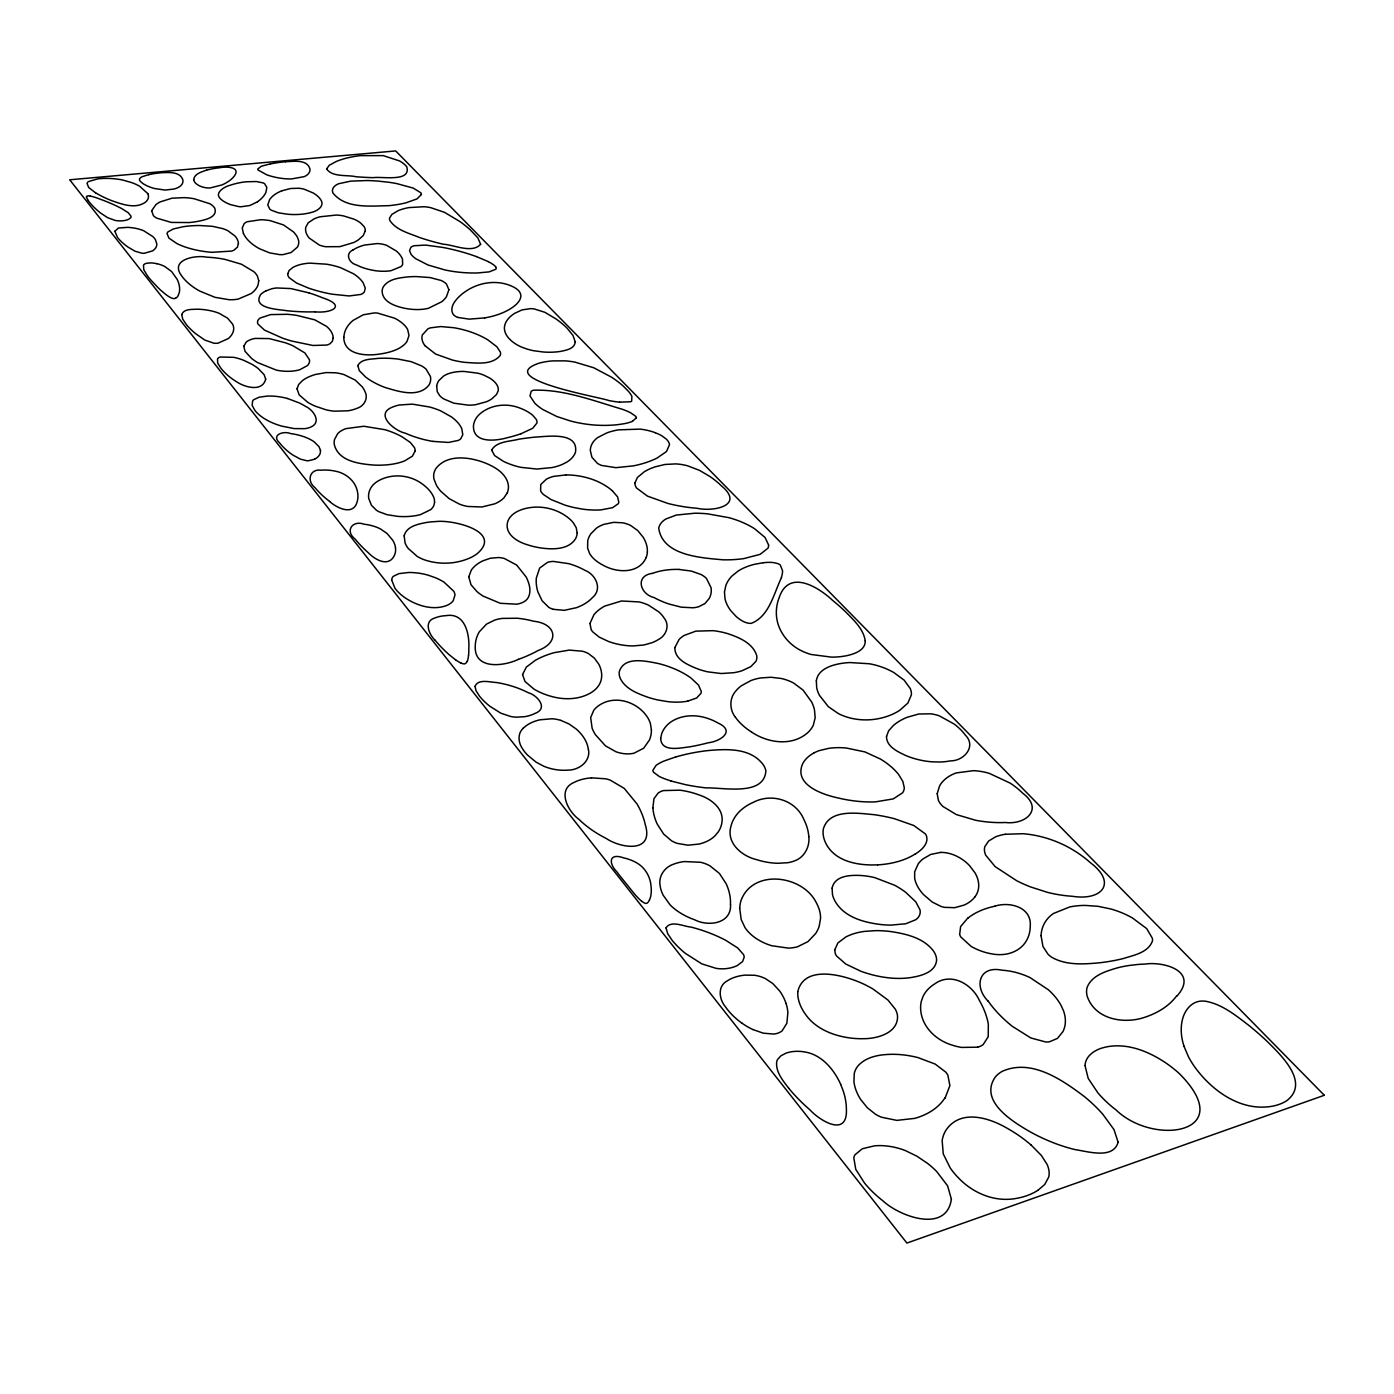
<?xml version="1.0" encoding="UTF-8"?>
<svg xmlns="http://www.w3.org/2000/svg" width="1394" height="1394" viewBox="0 0 1394 1394"><rect width="100%" height="100%" fill="white"/><g stroke="black" fill="none" stroke-linecap="round" stroke-linejoin="round"><path stroke-width="1.5" d="M730.543 904.462C731.623 923.926 708.257 926.836 694.682 919.796A49.435 31.574 15.4 0 1 673.529 908.034A44.469 28.438 15.3 0 1 670.009 904.758L663.178 895.227A55.028 35.111 15.5 0 1 660.076 885.399C658.351 875.955 664.886 866.876 673.807 864.106A43.162 27.584 15.2 0 1 684.262 861.562L700.607 862.276A23.332 14.829 15.1 0 1 709.964 865.848L719.374 873.393L726.152 883.726A88.972 57.346 14.2 0 1 730.456 904.445M468.593 655.302L468.767 652.706A196.781 114.726 7.1 0 0 468.802 648.977C469.726 634.462 465.3 612.28 445.906 615.66A27.88 16.118 9.9 0 0 434.806 618.012C423.393 621.271 429.056 634.566 435.067 640.247M636.326 417.869L632.388 421.337M781.476 577.604C773.775 593.478 769.349 616.305 751.349 623.327A7.615 4.217 14.2 0 1 746.783 622.822L745.442 622.386A13.4 7.406 14.2 0 1 743.577 621.602L742.636 621.114A27.078 14.916 14.3 0 1 736.015 616.34L730.822 610.764A62.103 33.944 14.6 0 1 725.019 598.74L724.462 592.014L725.838 585.55A80.747 44.068 14.8 0 1 732.129 575.861L738.193 571A76.565 41.768 14.8 0 1 754.433 564.326L763.163 562.723M646.171 557.495C639.149 573.945 617.019 573.004 603.637 565.476A34.606 18.819 12.2 0 1 593.565 558.524A33.683 18.314 12.2 0 1 589.61 553.505L587.606 548.086L587.745 540.75A64.926 35.233 12.6 0 1 590.76 533.919L596.284 528.274A45.096 24.412 12.3 0 1 603.829 524.371L613.674 522.349L622.491 522.785A16.711 8.991 12.1 0 1 630.646 525.468L637.738 530.539L643.279 537.404A67.504 36.662 11.6 0 1 647.339 552.041M649.447 900.21L650.649 896.638A75.137 48.633 12.9 0 0 650.963 885.591C650.127 876.042 644.481 866.876 635.891 862.398A31.417 20.196 13.7 0 0 623.588 857.85C608.568 852.518 608.62 863.583 616.845 871.773A188.138 115.998 16.1 0 0 618.901 874.561L634.88 894.46A104.254 65.814 15.4 0 0 636.675 896.429A51.09 32.672 14.8 0 0 641.554 901.151M945.027 1098.228L949.889 1085.682L947.885 1075.192A20.544 13.609 21.3 0 0 945.759 1072.125L935.182 1064.075L918.036 1057.61A76.862 51.752 21.5 0 0 892.857 1054.3C880.677 1054.369 866.859 1056.216 858.181 1065.661A39.729 26.625 20.8 0 0 854.278 1073.432L853.93 1081.657A61.789 41.28 21.2 0 0 860.795 1099.657L867.364 1107.777L875.467 1114.224A26.817 18.087 20.9 0 0 881.548 1117.239L896.847 1120.375L914.778 1118.371A83.344 55.586 20.1 0 0 944.801 1098.106M1176.902 996.118C1199.154 971.252 1163.973 961.198 1145.014 964.09A121.313 74.196 24.2 0 0 1137.121 964.543L1129.14 965.484A144.697 88.763 24.6 0 0 1117.465 967.837C1106.156 971.2 1092.094 975.208 1087.198 987.161A37.168 22.74 22.8 0 0 1087.233 996.361C1095.266 1019.972 1124.993 1024.573 1145.868 1016.906A121.87 73.76 21.3 0 0 1176.606 995.961M523.273 728.208C517.331 733.471 518.219 742.688 522.506 748.717A52.414 31.748 12.1 0 0 527.35 754.903L536.063 762.135L543.695 766.195A32.707 19.917 11.9 0 0 567.881 770.115C578.876 770.255 590.742 761.542 588.495 749.554M967.697 918.176L960.605 926.574L959.682 934.363A17.495 10.821 20.1 0 0 960.71 936.873L970.991 946.299A38.631 23.733 20.2 0 0 991.57 953.827L994.41 954.315A32.829 20.196 20.2 0 0 1001.136 954.611C1010.999 954.402 1021.122 949.732 1026.245 941.055A75.624 46.42 19.5 0 0 1030.236 926.296C1031.996 907.076 1009.57 901.291 994.741 906.205M353.187 249.84C344.684 253.429 348.988 263.048 356.289 264.86A33.16 15.404 8.9 0 0 372.529 270.209L374.864 270.628A27.88 12.964 8.9 0 0 391.104 270.663L401.089 266.533A22.809 10.612 8.9 0 0 402.657 264.233L402.483 259.214A44.19 20.579 8.7 0 0 396.332 251.007L386.608 245.309A15.107 6.987 8.9 0 0 380.492 243.845A16.693 7.737 8.9 0 0 377.286 243.567L364.444 245.065A52.728 24.656 9.1 0 0 353.205 249.84M1037.781 1190.406L1044.681 1184.551L1048.724 1177.059A32.62 21.851 24 0 0 1048.358 1167.858A36.645 24.569 24 0 0 1046.999 1164.234L1041.335 1155.417L1031.002 1144.927M257.576 201.729L249.979 205.476L241.162 206.748A12.633 5.698 7.5 0 1 238.601 206.573L230.602 204.657A25.162 11.309 7.6 0 1 220.566 198.889C213.735 192.773 224.835 186.43 230.341 185.21A60.848 27.566 7.8 0 1 236.074 183.538A53.634 24.238 7.8 0 1 246.233 181.778L256.426 181.534L262.996 182.875A6.587 2.945 7.7 0 1 264.703 183.799L266.829 187.423L265.94 192.285A76.234 33.909 7.1 0 1 257.559 201.712M915.091 854.208C921.016 850.445 928.665 844.241 926.592 836.313A14.463 8.66 18.1 0 0 925.302 833.856L913.837 825.527L894.53 818.731A114.569 70.763 18.2 0 0 874.16 814.688C857.902 813.26 829.395 808.398 823.349 828.907A51.229 31.051 17.6 0 0 825.37 842.359C834.326 861.753 858.495 865.796 877.68 864.82M175.487 298.229L174.877 298.455A2.074 1.011 6.5 0 1 173.309 298.56L172.159 298.246A9.741 4.67 6.6 0 1 170.173 297.375A38.178 18.244 6.8 0 1 164.719 293.594L160.571 290.091A174.877 81.967 8.2 0 1 157.836 287.46L151.807 281.065A171.148 80.138 8.1 0 1 147.642 276.099L143.774 269.722L143.495 265.191A8.591 4.06 6.4 0 1 144.244 264.337A7.58 3.59 6.4 0 1 146.806 263.239L150.552 262.908A13.591 6.43 6.4 0 1 153.567 263.118L156.808 263.675M266.062 290.823L271.534 288.837A23.907 11.483 7.8 0 1 276.692 287.966L290.858 288.575L308.963 292.879M314.643 459.201L308.457 460.752A8.207 4.339 7.8 0 1 306.697 460.717L300.32 459.114L292.723 454.967A75.973 39.537 8.4 0 1 279.706 443.031C270.645 434.806 283.574 430.624 290.632 433.569A37.743 19.917 7.6 0 1 303.892 436.705A31.243 16.467 7.6 0 1 314.225 441.881L318.965 446.62L320.533 450.489M652.078 573.37C634.775 576.071 640.16 594.175 654.03 597.556A57.624 31.487 13.1 0 0 669.12 604.072L681.3 607.174L692.94 607.784A25.127 13.87 13.2 0 0 698.777 606.686L704.998 603.515L709.25 598.427A55.22 30.389 12.8 0 0 711.079 587.745L706.462 578.458A18.714 10.246 13.2 0 0 700.921 574.467L691.093 571.017L679.157 569.484M282.163 190.699L290.754 188.486L298.752 188.26A14.55 6.517 8.1 0 1 304.014 189.148L313.145 192.947A33.526 15.09 8 0 1 320.986 200.126C325.15 206.8 315.793 211.731 310.322 212.707A39.851 17.878 8 0 1 288.105 214.293L278.364 212.829L271.29 210.18A11.1 5.018 7.9 0 1 269.756 209.083L267.753 204.97L269.582 199.673A58.339 26.416 8.4 0 1 282.111 190.682M520.903 433.778L532.682 428.307L536.917 423.062A17.704 9.026 10.6 0 0 536.22 419.333L532.647 415.22A32.707 16.693 10.4 0 0 520.45 408.285C508.026 403.145 492.988 404.26 481.993 412.241A61.022 31.33 10.8 0 0 478.961 414.82A60.587 31.104 10.8 0 0 473.437 426.285C473.315 443.71 495.95 440.94 507.311 437.716A130.2 64.96 9.5 0 0 520.886 433.761M518.498 659.327C504.018 666.297 474.117 670.166 475.249 646.224A85.435 49.574 11.6 0 1 477.863 634.566A74.875 43.441 11.5 0 1 479.362 631.743L486.558 624.094L494.696 620.086A37.324 21.555 10.9 0 1 502.171 618.413L517.226 618.239A57.363 33.334 11 0 1 533.693 621.236C556.241 623.536 560.214 642.338 538.171 650.475A157.853 88.798 9.4 0 1 518.481 659.327M206.591 170.155C201.764 171.863 194.254 173.71 193.661 179.791M675.567 756.977L664.119 761.002A55.15 33.665 14.5 0 0 656.069 765.376L652.88 770.307A6.918 4.199 13.7 0 0 653.577 772.259L659.188 776.441A47.239 28.368 13.9 0 0 670.897 780.884M148.635 174.668L142.293 176.655A16.397 7.319 6.7 0 0 141.16 177.265L139.923 178.345A8.956 3.99 6.6 0 0 139.574 180.053L139.661 180.314A11.169 4.984 6.7 0 0 140.167 181.168L142.676 183.398A27.828 12.389 6.8 0 0 154.385 188.486L165.102 190.072L174.111 189.009A23.559 10.49 6.7 0 0 181.569 184.862A27.828 12.389 6.7 0 0 182.666 179.216C179.321 171.497 169.057 172.49 162.105 172.699A59.541 26.887 6.9 0 0 148.67 174.686M977.647 1047.19L961.459 1047.417A41.715 26.817 20.9 0 1 952.207 1045.134C936.925 1040.604 923.124 1028.18 920.894 1011.835A63.166 40.391 21.2 0 1 921.295 1001.415L922.967 996.571A64.141 41.018 21.3 0 1 934.433 984.094C950.952 971.81 972.071 983.937 979.494 1000.683A113.071 73.743 19.6 0 1 988.329 1024.102L988.224 1036.7L983.188 1044.559A23.541 15.195 21.2 0 1 977.647 1047.19M687.73 701.112L696.651 698.011L700.99 693.306A16.292 9.462 13.7 0 0 701.269 691.441L698.464 685.029L690.936 677.989A58.966 34.554 13.2 0 0 670.915 667.465L667.831 666.297A65.222 38.283 13.2 0 0 658.247 663.492C645.997 661.157 624.181 655.772 619.25 671.751A32.48 18.854 13.1 0 0 620.243 678.355C625.418 689.037 637.598 693.55 648.088 697.331A60.5 34.815 13.2 0 0 657.829 699.962L667.621 701.618A46.612 26.922 13.3 0 0 687.765 701.147M270.314 163.882L261.288 166.252L257.785 169.005A6.325 2.788 7.8 0 0 258.099 170.033L266.864 174.877A35.251 15.456 8 0 0 280.508 178.205A29.814 13.104 8 0 0 291.433 178.937L304.188 176.655A24.012 10.56 8 0 0 307.708 174.459L308.423 173.71A30.354 13.348 8 0 0 309.973 169.023C307.133 158.916 293.402 161.53 285.439 161.721M484.746 317.902L469.255 319.139L457.737 317.414M1005.318 834.257L1022.917 833.717A70.867 42.099 20.2 0 1 1069.912 848.11L1073.903 850.462A83.135 49.574 20.2 0 1 1090.16 862.503C1117.709 883.134 1101.783 901.029 1072.317 896.272A88.223 51.317 19.9 0 1 1047.556 892.369L1030.358 886.863A87.996 51.195 19.9 0 1 1016.731 880.747L995.177 866.65L985.732 855.219A28.107 16.623 19.6 0 1 984.896 846.506L988.625 841.018L995.595 836.836A53.146 31.47 20 0 1 1005.318 834.274M591.474 777.852L605.71 778.81A24.29 15.038 12.9 0 1 610.084 780.048L624.233 788.377L636.953 803.885A129.346 81.845 11.5 0 1 645.265 824.621C654.152 853.32 621.254 848.58 606.251 838.474A91.481 56.3 13.7 0 1 579.015 819.428C567.95 811.517 556.676 789.806 573.962 782.47A43.876 27.322 13 0 1 591.474 777.869M940.619 852.414L930.739 854.417L922.845 859.035A59.663 36.174 19.5 0 0 918.21 863.897L914.673 871.808L914.673 878.499A48.476 29.396 19.3 0 0 923.508 894.582L932.237 902.057L940.88 906.361A18.47 11.291 19.2 0 0 944.644 907.355L954.751 907.686L964.212 905.054A52.658 32.027 18.7 0 0 974.824 896.987M565.703 474.936L553.645 476.382A35.93 19.028 11.4 0 0 546.239 479.292L540.767 484.52L540.593 490.758A19.394 10.263 11.2 0 0 543.521 494.591L551.153 499.61L564.953 505.116A61.353 32.097 11.5 0 0 574.485 507.643L581.019 508.88A51.578 27.061 11.5 0 0 600.953 509.89L612.524 507.695L618.169 503.792A16.397 8.678 11.8 0 0 618.831 502.119L617.542 496.822L612.419 490.845M315.079 311.855C331.981 313.423 346.932 305.739 322.694 297.846A91.969 45.096 7.6 0 0 308.963 292.897M619.633 402.169L630.698 401.733A6.9 3.433 11.8 0 0 631.674 401.123L631.883 396.349A46.507 23.175 11.3 0 0 627.927 390.79L623.101 385.946A100.054 50.323 10.8 0 0 611.565 377.199L593.809 367.789L574.938 362.126A44.016 21.799 11.1 0 0 565.284 360.854L552.39 360.907A60.813 30.267 11.2 0 0 539.042 363.172C492.779 378.941 601.215 397.377 608.864 400.548A66.023 32.219 11.6 0 0 619.633 402.204M433.046 441.393L448.432 442.438L458.312 440.417A16.815 8.695 9.7 0 0 460.752 438.762L462.791 434.701L461.815 428.794A48.389 25.005 9.3 0 0 451.36 416.858L440.783 410.916A48.267 24.953 9.3 0 0 429.666 407.013L412.345 404.138L399.433 404.992A34.467 17.739 9.3 0 0 393.091 406.874C373.853 413.774 394.014 430.763 405.236 433.151A67.923 34.589 9.6 0 0 414.21 436.67L417.329 437.681A58.67 29.954 9.5 0 0 433.046 441.41M90.279 196.101L89.983 196.031A7.667 3.468 6 0 0 88.693 195.84L86.724 196.205A6.447 2.91 6 0 0 86.585 197.042M553.296 609.335L564.274 610.328L576.402 607.697A64.072 35.652 11 0 0 592.206 597.817C602.835 589.226 595.883 574.537 584.992 570.355A46.333 25.894 11.4 0 0 568.613 563.629L553.244 561.416A18 9.967 11.4 0 0 547.511 562.374L539.652 568.072L536.324 578.092A104.114 57.886 12.6 0 0 537.857 591.805L542.092 600.779L548.731 607.296A12.773 7.197 11.4 0 0 553.296 609.335M287.408 398.457L299.309 402.936A51.02 26.434 7.4 0 1 305.478 406.368C313.058 409.488 322.066 422.173 311.019 426.947A18.749 9.688 7.8 0 1 304.746 428.672L294.117 428.585L281.797 426.128A46.246 23.715 7.8 0 1 272.057 422.661A44.486 22.827 7.8 0 1 267.561 420.465A48.041 24.622 7.8 0 1 254.98 410.568L252.122 405.305L252.645 400.949A14.167 7.266 7.4 0 1 253.778 399.677L259.232 397.168L267.421 396.07A35.129 18.139 7.5 0 1 287.391 398.492M670.862 780.971L685.325 784.613A133.998 78.343 13.9 0 0 706.218 787.906C723.207 787.366 764.295 796.584 765.881 770.795A32.637 19.568 14.9 0 0 763.476 765.062C750.826 747.515 726.535 748.909 707.368 750.634A183.886 114.813 16.4 0 0 675.602 757.029M560.911 720.419L569.066 723.974L576.262 729.062A53.791 32.742 11.5 0 1 588.303 749.536M476.469 256.601L488.266 261.602M655.285 432.715L658.77 434.196A25.667 13.069 12.1 0 1 661.836 435.817L665.966 438.814A20.074 10.211 12.2 0 1 669.521 444.686L666.506 451.499L657.219 457.946A105.456 53.129 11.2 0 1 633.451 465.857L615.921 467.67L601.668 465.457A13.835 7.144 11.7 0 1 597.277 463.244L591.91 457.232L590.324 450.541A53.721 27.601 12.2 0 1 597.765 437.524L606.86 432.889A67.156 34.589 12.3 0 1 618.291 429.875L640.055 429.125A32.602 16.623 12.1 0 1 655.302 432.698M461.013 663.021L461.309 663.161A8.939 5.245 10.1 0 0 462.425 663.579L463.679 663.875A2.056 1.202 10.1 0 0 465.126 663.666L465.718 663.283A12.72 7.458 10 0 0 467.095 661.418M752.865 1029.539L763.32 1033.181L773.618 1034.052A18.453 12.354 17.7 0 0 782.121 1030.863L786.878 1023.196L787.871 1012.602A73.185 49.086 16.5 0 0 786.686 1005.614L785.989 1003.279M751.732 732.181C767.885 742.932 791.287 746.504 807.091 733.227A61.336 35.53 14.8 0 0 813.382 725.019L815.176 717.701L814.479 709.86A75.956 44.05 14.6 0 0 811.639 701.966L803.083 690.117L793.674 683.077A27.915 16.014 15.1 0 0 781.32 678.495L770.987 677.257L760.619 677.954A52.867 30.529 15.3 0 0 750.878 680.586L741.312 685.796A69.177 40.043 15.5 0 0 735.805 691.023C729.184 698.307 729.428 709.755 735.422 717.3M95.489 192.773L88.658 187.458L87.055 183.45A11.187 5.018 6.1 0 1 88.571 181.551L97.493 178.937A33.16 14.933 6.2 0 1 100.664 178.606A37.777 17.024 6.2 0 1 117.671 179.146A32.55 14.654 6.2 0 1 122.602 180.018L131.82 182.649A38.631 17.425 6.2 0 1 139.627 186.221L147.816 193.627M742.2 1023.353L740.894 1022.412A64.368 42.534 17.6 0 1 725.455 1006.816C719.095 999.376 717.213 986.081 727.319 980.836A43.597 29.047 17.4 0 1 745.058 975.12L754.677 975.277A23.14 15.334 17.1 0 1 765.602 978.727L772.851 983.589L779.699 991.029A62.085 41.559 16.7 0 1 785.937 1003.262M455.524 659.78L449.582 655.058A152.521 86.428 11.6 0 1 435.102 640.247M329.629 501.474C336.738 507.974 353.065 516.041 357.056 502.154A69.683 37.551 7.5 0 0 357.456 491.716C355.505 481 345.817 473.106 335.396 471.172A26.713 14.341 8.1 0 0 321.125 470.196C309.59 468.576 306.488 481.174 314.922 487.586A109.76 58.199 9.2 0 0 329.698 501.457M788.743 1088.313C783.045 1080.698 775.656 1072.16 776.65 1062.019A19.307 13.121 18.8 0 1 777.643 1059.405L780.936 1055.798L785.937 1053.184A32.515 22.095 19.1 0 1 805.035 1052C821.955 1054.875 834.03 1069.564 840.739 1084.445M424.839 345.59L435.59 354.041L452.405 360.053A52.92 25.719 9.8 0 0 464.882 362.37C476.399 363.015 491.943 365.402 500.185 355.47A19.725 9.671 10 0 0 500.341 352.055L496.891 346.775L487.795 339.822A59.088 29.117 9.6 0 0 477.724 334.665L474.918 333.514A54.662 26.904 9.7 0 0 453.764 327.712L440.835 326.562L430.502 327.834A20.649 10.054 9.6 0 0 427.888 328.845L422.33 334.943A40.304 19.673 9.8 0 0 424.874 345.59M495.654 266.829L495.114 266.167A15.177 7.04 10 0 0 494.4 265.487A28.629 13.33 9.9 0 0 488.196 261.636M88.188 200.509L89.268 201.956A119.884 53.843 7.1 0 0 100.629 213.073L107.634 217.673L114.988 220.374A11.065 5.053 6.2 0 0 117.026 220.705L117.706 220.775A13.923 6.36 6.2 0 0 128.997 219.102L130.757 217.673A8.939 4.077 6.2 0 0 131.053 216.262L128.283 212.742L121.714 208.577A131.611 61.284 5.2 0 0 100.56 199.325L96.883 197.948A31.522 14.341 5.8 0 0 90.296 196.066M988.05 1001.119C973.604 986.499 978.936 965.328 1001.99 970.189A51.508 32.498 21.5 0 1 1024.886 975.364A48.006 30.25 21.5 0 1 1030.079 977.612L1048.393 989.792A60.116 38.021 21.5 0 1 1060.921 1005.161L1063.43 1010.58A57.433 36.296 21.5 0 1 1062.942 1031.612L1057.401 1038.443L1049.368 1041.823A18.209 11.518 22.2 0 1 1045.866 1042.015L1030.828 1037.972L1012.34 1026.332A108.453 66.79 22.1 0 1 988.172 1001.101M243.41 233.425L242.225 228.006L244.159 223.685A18.558 8.521 7.7 0 1 247.104 221.768L260.8 219.712A28.333 13.051 7.7 0 1 270.279 220.67L283.47 224.922L293.35 231.822A48.877 22.583 7.5 0 1 297.358 237.119L298.403 239.785A41.576 19.202 7.6 0 1 298.647 243.636A42.029 19.429 7.6 0 1 297.358 247.156L291.085 252.541L283.174 254.579A15.473 7.197 7.8 0 1 279.532 254.614L269.634 252.872L259.563 248.759A47.814 22.025 8 0 1 251.565 243.41L250.746 242.748A61.301 28.194 8.1 0 1 243.427 233.425M1183.907 1046.075L1188.455 1056.757A103.069 61.65 25.2 0 0 1196.644 1069.564C1213.007 1090.84 1238.325 1109.084 1266.344 1106.975A61.458 37.289 25 0 0 1287.08 1100.441C1309.959 1082.354 1280.947 1055.084 1267.094 1041.335A223.023 142.293 24.4 0 0 1248.414 1025.078C1235.607 1015.25 1222.224 1004.429 1205.967 1001.293A19.499 11.71 24 0 0 1200.652 1001.136C1191.086 1001.885 1184.499 1010.772 1182.46 1019.519A105.23 62.922 25.3 0 0 1183.942 1046.075M395.495 547.546L395.216 546.099A50.411 27.985 8.3 0 0 392.777 540.297L387.062 533.484L380.579 529.006A28.211 15.595 8.5 0 0 364.061 524.214C352.438 519.823 344.666 531.062 355.104 539.042A151.354 81.88 10.3 0 0 368.208 552.651C374.359 559.151 387.584 567.341 393.822 556.537A42.831 23.768 8.4 0 0 395.426 547.546M652.862 807.858L653.943 798.727L658.073 793.134A20.666 12.738 14.2 0 1 663.527 790.572L679.941 790.189A54.209 33.7 14.4 0 1 699.056 794.928C711.271 798.849 724.932 809.182 721.691 823.68A58.06 35.93 14 0 1 718.137 832.061L715.07 835.72A46.333 28.699 14.2 0 1 698.969 844.084L687.922 845.182L677.362 843.405A19.464 12.145 14.5 0 1 671.525 840.791L663.683 834.1L657.271 824.133A92.962 57.102 15.4 0 1 652.897 807.858M808.816 836.505C809.984 846.681 804.39 857.537 794.406 860.934A34.414 21.241 16 0 1 787.627 862.729L777.817 863.287A49.853 30.651 15.9 0 1 756.158 859.523C741.695 855.986 726.239 842.987 730.874 826.555A77.628 47.762 16.6 0 1 753.422 802.282C771.631 792.716 795.835 800.086 803.868 819.498A88.728 54.819 15.1 0 1 808.781 836.505M1037.746 1190.371A75.764 50.811 23.1 0 1 1016.836 1198.3C995.543 1202.569 973.465 1193.56 958.724 1178.157A69.09 46.246 23.7 0 1 950.272 1168.033L943.25 1153.918L942.152 1140.606A59.123 39.677 23.6 0 1 946.561 1129.332C961.372 1108.84 989.601 1117.866 1007.583 1128.513A102.999 70.414 23.6 0 1 1030.985 1144.944M788.76 1088.296A164.509 107.948 20.7 0 0 810.036 1109.955C819.846 1120.706 847.883 1138.062 846.385 1108.927A100.176 69.351 18.2 0 0 840.617 1084.462M967.802 918.245A95.419 58.809 21.4 0 1 994.776 906.257M752.865 1029.539A49.539 32.881 17.6 0 1 742.218 1023.335M940.619 852.396A22.112 13.348 18.9 0 1 952.66 854.487A25.423 15.351 18.9 0 1 956.876 856.282L958.933 857.345A35.007 21.206 18.9 0 1 969.719 865.831L975.068 872.94A48.929 29.744 18.8 0 1 974.824 896.987M914.969 854.121A89.617 53.704 16.9 0 1 877.715 864.872M649.273 900.158A12.685 8.207 14.1 0 1 646.921 903.295L645.544 903.382A2.352 1.516 14.3 0 1 644.986 903.225L644.446 902.981A12.407 8.015 14.4 0 1 641.641 901.116M813.678 753.091A58.199 34.414 16.8 0 0 802.665 763.738C793.447 784.683 822.321 794.545 837.794 797.891A89.059 51.805 16.4 0 0 875.519 801.864L893.24 798.901L902.563 792.837A25.684 15.107 17.1 0 0 904.288 787.697L902.859 781.442L898.642 774.541A58.809 34.815 16.7 0 0 880.433 759.05L864.96 751.924L846.367 748.02A56.056 33.16 16.8 0 0 828.506 748.386L819.08 750.669A52.38 30.964 16.7 0 0 813.66 753.091M751.749 732.164A55.673 32.184 15.2 0 1 735.457 717.283M523.308 728.226A44.399 26.974 12 0 1 539.948 719.809L552.024 718.764A22.896 13.835 11.8 0 1 560.911 720.419M763.198 562.758A34.554 18.662 14.4 0 1 771.684 562.409L772.276 562.496A16.31 8.765 14.3 0 1 774.437 562.758L777.922 563.664A5.576 2.997 14.3 0 1 780.292 565.04L782.574 570.86A80.155 43.214 13.3 0 1 781.389 577.569M652.253 573.492A59.332 32.898 13.4 0 1 679.139 569.414M468.471 655.285A55.133 32.254 9.3 0 1 467.234 661.453M460.961 663.056A26.364 15.369 10.3 0 1 455.594 659.745M647.374 552.041A60.203 32.707 11.7 0 1 646.171 557.495M565.703 474.953A42.482 22.531 11.4 0 1 595.761 480.703A41.506 22.008 11.4 0 1 598.322 481.836A47.501 25.231 11.4 0 1 612.402 490.845M636.344 417.869A6.256 3.136 11.9 0 0 635.803 416.388L630.419 412.641A51.491 26.155 11.6 0 0 622.229 409.226C593.426 400.775 563.856 389.153 533.501 390.215A10.141 5.088 10.8 0 0 531.166 391.383L529.981 395.931L534.773 403.18A48.703 24.308 11.2 0 0 542.702 409.435L556.729 416.475L570.285 420.936A67.574 33.543 11.3 0 0 600.587 425.344A77.193 38.213 11.3 0 0 618.744 424.525L623.414 423.828A43.789 21.851 11.5 0 0 632.44 421.371M320.376 450.489A23.803 12.529 7.7 0 1 314.626 459.184M484.746 317.902A79.022 37.115 9.6 0 0 500.341 313.702L502.955 312.657A91.621 42.918 9.5 0 0 511.947 307.778C516.93 304.554 524.005 297.793 519.352 291.573A19.777 9.305 10.2 0 0 513.95 287.234C498.181 278.974 478.316 281.989 464.254 292.374A114.378 54.941 10.9 0 0 459.236 296.539A103.679 49.748 10.8 0 0 454.845 301.627C451.447 305.826 449.983 313.528 455.716 316.473A8.242 3.955 9.8 0 0 457.737 317.414M315.061 311.838A107.634 50.376 7.9 0 1 287.356 310.775C279.009 309.381 251.791 308.719 260.591 294.639A37.621 18.139 7.9 0 1 266.062 290.823M476.452 256.601A109.237 51.926 9.4 0 0 442.63 247.4L425.571 245.083L414.105 245.745A13.156 6.064 9.4 0 0 410.864 247.383L409.54 250.676L411.056 254.266A29.936 13.801 9.5 0 0 415.726 258.692L427.975 264.982L444.93 269.948A62.66 28.664 9.7 0 0 459.515 272.248A71.373 32.55 9.7 0 0 477.428 272.963L489.189 271.882L495.863 269.216A7.737 3.59 10.1 0 0 495.619 266.829M156.825 263.658A20.248 9.601 6.4 0 1 164.91 266.585L171.636 271.569L177.16 279.358A88.31 42.134 5.7 0 1 179.129 284.881A76.043 36.296 5.8 0 1 179.321 292.444L178.24 295.406A17.582 8.434 6.4 0 1 175.766 298.194M88.292 200.492A29.779 13.452 6.2 0 1 86.48 197.042M270.349 163.917A110.143 49.818 8.4 0 1 285.439 161.721M206.608 170.173A55.307 24.796 7.6 0 1 219.764 167.733C224.957 166.513 240.97 166.391 234.61 175.661A67.836 29.832 6.9 0 1 221.942 184.949L210.093 187.963A10.716 4.774 7.2 0 1 202.722 187.075L200.37 186.238A16.519 7.371 7.3 0 1 193.801 179.809M147.764 193.627A29.222 13.156 6.3 0 1 145.516 202.13C135.41 209.361 122.08 204.273 111.572 200.614A79.249 35.198 6.7 0 1 95.524 192.755M660.669 738.471C661.244 752.516 680.202 747.898 689.263 746.905A177.578 101.605 12.3 0 0 701.827 744.361A183.59 104.864 12.3 0 0 708.413 742.741C720.315 741.381 736.084 731.101 717.875 722.946A34.641 20.579 14.1 0 0 703.691 717.23C692.661 714.425 680.202 715.558 670.688 722.092A58.147 34.658 14.5 0 0 661.68 733.767L660.669 738.471M739.709 908.313L741.172 919.482L744.919 927.446A37.882 24.256 16.9 0 0 753.492 936.559A39.084 25.005 16.9 0 0 771.753 945.742L788.394 948.112A33.212 21.293 16.9 0 0 797.595 946.753L807.962 941.612L815.595 933.614A71.652 45.741 16.2 0 0 819.149 926.383L820.543 918.576A57.572 36.714 16.5 0 0 816.396 902.911C803.014 875.136 753.248 868.357 741.12 900.21A76.321 48.546 17.5 0 0 739.709 908.313M258.744 280.734L258.117 284.742A58.06 27.532 6.9 0 1 251.059 293.611L238.2 299.083A23.175 11.082 7.2 0 1 229.121 299.71L215.059 297.34L199.812 291.102A64.751 30.633 7.4 0 1 192.442 286.45A74.596 35.216 7.5 0 1 181.586 275.751C169.388 259.615 195.369 254.823 206.643 257.176A57.851 27.619 7 0 1 225.253 259.441L241.493 264.25L253.9 271.708A36.174 17.164 7.1 0 1 257.402 276.082L258.744 280.734M865.238 640.909C865.482 650.144 854.87 653.803 847.482 655.511A59.663 32.742 15.1 0 1 831.521 657.132L811.099 654.483A31.801 17.599 15.2 0 1 800.679 650.371C786.443 643.209 775.9 628.084 776.353 611.861A134.626 73.202 16.3 0 1 779.107 597.852C788.673 568.456 818.574 587.118 832.688 600.448A233.199 133.824 13.2 0 1 845.2 611.426C853.389 619.86 863.444 628.677 865.238 640.909M287.739 273.712L287.931 275.42A17.983 8.503 8.1 0 0 289.255 277.737L296.591 283.052L308.44 288.07A78.709 36.697 8.5 0 0 329.036 293.611A71.355 33.351 8.5 0 0 332.173 294.204L349.11 295.964L360.785 294.448A15.561 7.388 8.5 0 0 364.339 291.938L365.263 288.175L363.189 282.843A48.041 22.827 8.2 0 0 353.536 273.782L340.554 267.683A44.364 21.067 8.2 0 0 326.579 264.198L309.851 263.135A34.989 16.571 8.2 0 0 292.775 267.543L289.15 270.436L287.739 273.712M343.795 337.365C343.882 355.243 366.709 356.219 379.778 354.024A57.154 27.828 8.6 0 0 393.544 350.765L394.746 350.312A51.177 24.953 8.6 0 0 407.031 341.356L409 335.553L407.675 329.559A38.562 18.802 8.8 0 0 394.659 318.215L377.565 313.075A17.948 8.695 8.8 0 0 374.15 312.936L363.259 314.8L353.065 320.411A80.73 39.642 9.4 0 0 343.952 336.512L343.795 337.365M491.629 450.123L494.626 455.577L503.461 461.362A43.162 22.304 10.7 0 0 520.868 467.338L536.882 469.046L552.094 467.565A55.83 28.769 10.6 0 0 562.444 464.359L566.713 462.181A52.937 27.288 10.6 0 0 575.478 452.283C578.702 431.617 548.138 436.427 535.505 437.089A205.023 111.415 12.1 0 0 518.777 439.215C509.856 441.654 496.665 441.114 491.629 450.123M1085.02 1065.574L1088.209 1078.398L1097.792 1092.739A91.586 56.962 24.4 0 0 1116.071 1109.972C1153.709 1146.443 1238.656 1133.636 1179.725 1073.972A84.999 54.035 24.3 0 0 1164.931 1062.333C1149.928 1052.435 1132.311 1044.908 1113.998 1045.936A56.858 35.826 24.2 0 0 1102.863 1047.783C1094.499 1050.048 1085.473 1056.094 1085.02 1065.574M475.023 686.371L476.086 690.797L479.519 696.164A71.251 42.012 11.4 0 0 489.904 706.288L500.916 713.223L510.535 716.446A23.175 13.835 11 0 0 516.512 717.196L524.719 716.673A36.854 21.921 10.9 0 0 535.174 713.345C548.783 708.239 537.195 695.118 528.221 692.696A67.539 40.809 10.7 0 0 496.194 682.485C489.782 682.224 478.09 678.634 475.023 686.371M1041.057 935.688L1042.956 946.491L1048.061 954.298A17.198 10.472 21.4 0 0 1052.331 957.608C1066.706 965.519 1083.974 964.23 1099.744 962.766A192.477 112.844 19.4 0 0 1123.355 958.532C1133.758 955.221 1148.046 952.694 1152.368 941.229A20.544 12.197 22 0 0 1152.385 938.284L1146.704 928.613L1132.381 917.914A58.687 35.233 21.9 0 0 1110.861 908.993L1098.036 906.309L1085.351 905.42A73.812 44.486 22 0 0 1069.564 907.006L1053.481 913.471A63.514 38.248 21.9 0 0 1048.724 917.461L1046.772 919.726A74.997 45.148 22.1 0 0 1041.161 934.276L1041.057 935.688M666.036 927.916L667.709 933.736L672.204 940.41A87.7 56.44 16.3 0 0 685.447 953.426L701.809 963.864L716.028 968.342A28.995 18.993 16 0 0 724.113 968.795A33.683 22.043 15.9 0 0 737.461 965.45L742.654 961.442L744.169 957.208A12.058 7.894 16.4 0 0 743.542 954.611L737.774 948.007L725.542 940.201A110.788 74.666 15.6 0 0 691.128 927.115C684.106 926.592 670.723 919.901 666.036 927.916M768.582 544.932L768.582 545.803A22.165 11.762 13.8 0 1 767.902 548.243L760.131 554.342L743.751 558.611A89.843 47.169 13 0 1 723.033 559.813C700.886 557.774 662.69 555.718 658.717 528.221A39.886 21.276 13.1 0 1 665.792 519.038L676.264 515.066L694.77 513.219A79.162 42.639 13.5 0 1 707.472 513.828L728.957 517.679A56.893 30.424 13.4 0 1 754.537 528.692L765.045 537.457L768.582 544.932M238.409 243.427L237.398 247.191L233.948 250.171A17.686 8.225 7.2 0 1 231.648 251.094L211.853 252.314A53.53 24.604 7.1 0 1 190.664 248.69A45.462 20.927 7.1 0 1 176.829 243.532L168.953 238.13L167.036 233.6A13.591 6.29 6.8 0 1 167.994 231.874L173.344 228.947L183.45 226.664A64.647 30.285 7.1 0 1 199.778 225.532L212.341 226.298L222.691 228.599A24.343 11.257 7.1 0 1 227.797 230.69L234.854 235.882A38.318 17.773 7 0 1 238.357 242.852L238.409 243.427M391.644 579.956L395.077 588.477A52.745 29.675 9.7 0 0 405.584 598.131C417.608 605.989 433.708 610.903 447.561 605.135A26.974 15.299 9.5 0 0 453.207 600.762L454.984 595.029A22.461 12.738 9.6 0 0 453.747 591.248L444.128 582.222A44.538 25.353 9.3 0 0 435.52 577.761L428.132 575.164A39.607 22.513 9.3 0 0 408.651 572.498L398.928 573.631L393.369 576.314A12.947 7.301 9.1 0 0 392.254 577.708L391.644 579.956M297.044 388.821L299.152 394.85L307.691 402.256A44.469 22.548 8.3 0 0 314.992 406.072L326.022 409.801A29.936 15.247 8.2 0 0 334.543 411.178L347.96 410.794A34.693 17.634 8.2 0 0 356.899 408.355C363.956 406.334 368.661 398.335 364.949 391.505A53.425 27.166 8 0 0 362.283 386.905L355.261 380.109L343.987 374.603A24.256 12.267 8.3 0 0 335.344 372.773L326.144 372.581L315.532 374.446A51.874 26.434 8.4 0 0 302.376 380.667L298.612 384.552L297.044 388.821M834.762 949.819L835.25 953.374A16.153 10.333 18.4 0 0 836.592 956.023L845.74 964.021L860.812 971.217A75.834 47.692 18.6 0 0 887.176 977.664A69.7 43.911 18.6 0 0 895.209 978.344A71.477 45.009 18.6 0 0 910.021 977.699C920.214 976.079 935.217 972.785 936.594 960.396A27.044 17.094 19.4 0 0 933.666 951.266C923.995 938.127 906.814 934.032 891.533 931.662A85.348 54.906 19.6 0 0 875.815 930.634L864.541 931.384A66.145 42.395 19.3 0 0 845.879 936.942L837.916 942.936L834.762 949.819M937.204 793.691L938.423 800.417A23.297 13.591 18.4 0 0 943.006 806.516L956.354 814.584L975.434 820.212A78.9 45.288 18.3 0 0 983.31 821.502A90.087 51.561 18.2 0 0 1005.457 822.495C1025.67 824.952 1043.967 809.234 1022.76 793.221A64.734 37.76 18.6 0 0 1010.18 783.132L989.252 773.339A40.966 23.733 18.7 0 0 973.413 770.673L956.423 772.903A52.745 30.616 18.8 0 0 951.562 774.907L949.349 776.144A65.117 37.83 19 0 0 939.573 785.937L937.204 793.691M522.558 674.574L524.998 681.474L533.885 689.037A44.521 26.033 11.7 0 0 552.024 696.582C564.605 700.015 578.719 699.614 590.272 693.149A49.365 28.856 11.6 0 0 597.503 687.155A47.779 27.932 11.6 0 0 600.274 682.607L600.971 680.655A57.206 33.439 11.4 0 0 600.152 667.256A51.247 29.936 11.5 0 0 598.845 664.293L594.402 658.16L588.495 653.612A17.181 9.967 11.9 0 0 582.483 651.242L569.327 650.092L554.254 652.653A98.451 58.339 12.6 0 0 535.331 660.32L526.357 667.064L522.558 674.574M448.903 289.708L446.463 296.678A71.477 33.7 8.9 0 1 441.724 301.766L428.324 308.318A30.598 14.532 9.2 0 1 420.953 309.433L418.322 309.555A31.452 14.951 9.2 0 1 404.94 308.335C395.687 306.366 381.817 302.115 382.13 290.475A41.942 19.934 9.4 0 1 383.611 286.38C389.013 278.852 399.242 277.894 407.728 276.918A59.402 28.403 9.4 0 1 416.405 276.587L430.066 277.563L441.062 280.455A15.752 7.423 9.5 0 1 446.428 283.993L448.903 289.708M651.399 729.916L651.346 732.007A69.16 41.367 12.2 0 1 649.447 739.987L643.714 748.195L634.113 753.178A21.276 12.79 13 0 1 615.974 751.767L605.466 745.86L595.343 734.603A64.176 38.178 13.4 0 1 592.119 728.156L590.655 717.614L593.705 710.382A44.347 26.434 13.1 0 1 599.978 704.789C615.956 694.648 638.086 702.245 647.687 717.614A46.96 28.037 12.6 0 1 650.423 723.643L651.399 729.916M797.734 991.814L797.838 995.821A59.75 39.032 19.1 0 0 805.715 1014.658C816.048 1029.173 833.978 1036.038 851.124 1038.112A65.466 42.674 18.8 0 0 862.991 1038.704C876.843 1038.861 898.276 1033.268 897.527 1015.912A30.668 20.056 19.4 0 0 895.349 1009.239L887.943 1000.038L873.097 989.078A78.883 52.292 19 0 0 862.294 983.432C843.962 975.086 804.059 964.125 797.734 991.814M468.75 576.82L471.015 584.748L476.957 591.561A45.741 25.58 10.7 0 0 483.126 596.109L500.324 603.306L516.773 604.194A22.356 12.581 10.7 0 0 523.97 601.755C530.765 598.148 530.835 589.192 528.57 582.814A85.139 47.919 9.8 0 0 526.078 576.872L516.651 565.04L504.297 558.471A15.682 8.713 10.5 0 0 498.512 557.53L490.322 558.245L482.934 560.806A54.558 30.598 10.9 0 0 471.329 570.094L468.75 576.82M634.967 482.812L634.932 483.596A20.335 10.612 12.4 0 0 636.709 488.144L647.513 496.142L667.883 503.443A81.845 41.942 12.6 0 0 675.968 505.308A90.784 46.403 12.6 0 0 697.07 508.27C713.711 512.034 745.407 505.482 721.099 485.582A84.616 44.486 12.4 0 0 710.173 476.661L699.561 470.388L687.695 465.84A29.692 15.369 12.7 0 0 675.811 463.906L665.025 464.463L655.459 466.746A77.698 40.67 13.1 0 0 644.376 471.712L637.441 477.428L634.967 482.812M951.388 1199.136C946.561 1233.673 899.635 1216.596 882.855 1200.774A95.698 65.204 22.7 0 1 864.524 1183.053L855.759 1169.339L853.808 1157.822A20.771 14.41 21.6 0 1 854.958 1154.807L862.328 1148.743L874.526 1145.833A53.355 37.133 22.3 0 1 905.473 1150.625L916.904 1156.201L927.463 1163.328A76.13 53.355 22.4 0 1 936.646 1171.465L947.589 1185.824L951.388 1199.136M151.632 210.79L153.375 215.6A17.965 8.19 6.7 0 0 156.546 218.074L171.305 222.43L189.148 222.552A58.757 26.469 6.8 0 0 196.833 221.559C203.385 220.2 218.248 217.865 214.746 208.176A20.858 9.479 7 0 0 209.814 203.733L193.94 198.68A36.958 16.85 6.9 0 0 184.06 197.634L171.985 198.192L160.171 201.903A47.065 21.52 7 0 0 155.867 204.657L151.632 210.79M326.597 168.935C332.399 177.439 347.019 174.616 356.237 176.777A168.308 70.397 8.6 0 0 373.122 177.665C382.113 176.289 411.352 182.37 406.769 166.81A30.912 13.522 9 0 0 399.608 160.955L383.298 155.623L360.227 155.64A83.431 37.08 9.2 0 0 336.233 161.495L329.263 165.276L326.597 168.935M265.696 379.081C262.403 392.516 244.298 387.236 236.039 381.416A75.485 37.673 7.8 0 1 220.722 367.929L217.691 363.12L217.499 359.007A8.66 4.321 7 0 1 218.231 358.101A7.894 3.955 7 0 1 220.269 357.021L233.652 357.317A32.829 16.554 7 0 1 243.776 360.349L251.6 364.113A54.889 27.81 6.8 0 1 258.326 368.643L264.076 374.62L265.696 379.081M243.793 346.27L245.048 351.375L251.652 358.467A57.067 28.228 7.9 0 0 257.541 362.562L276.378 370.124A28.368 14.132 7.7 0 0 299.849 369.706L307.447 365.577A24.081 12.006 7.7 0 0 309.451 359.739L304.885 352.926L293.193 345.904A62.608 31.435 7.4 0 0 285.474 342.802L269.181 338.585L255.276 338.411A21.38 10.612 7.5 0 0 246.18 342.14L243.793 346.27M114.866 231.282L117.445 237.381A78.482 36.174 6.9 0 0 128.056 247.121L135.061 251.216L141.84 253.185A7.911 3.694 6.3 0 0 144.157 253.307L152.451 250.937A27.322 12.703 6.2 0 0 156.755 243.671L155.396 239.663A36.645 17.024 6.1 0 0 152.957 236.649L143.547 230.655A25.092 11.64 6.2 0 0 127.673 227.344L118.42 228.024L114.866 231.282M886.497 736.59C886.549 746.853 897.997 751.802 905.908 755.583A49.313 28.054 17.2 0 0 933.544 761.891L940.619 761.995A58.6 33.264 17.2 0 0 950.499 760.863C964.038 761.019 976.689 746.348 965.362 735.126A53.843 30.773 17.3 0 0 954.071 723.974L939.207 715.802A24.325 13.783 17.4 0 0 930.722 713.815L918.751 714.007L907.041 717.318A91.255 52.31 18.2 0 0 893.554 725.316L888.64 730.77L886.497 736.59M333.201 337.993L332.33 341.356L329.908 343.778A14.254 7.005 8.1 0 1 326.771 345.067L312.936 345.468L291.642 341.042A94.182 45.218 8.2 0 1 282.477 338.115L264.494 330.117L257.89 323.966A16.24 7.928 7.6 0 1 258.134 320.08L258.448 319.644A18.662 9.113 7.7 0 1 260.208 318.006L270.61 314.591L287.338 314.295A59.472 29.379 7.8 0 1 296.852 315.392L314.765 319.836L326.475 326.335A39.851 19.551 7.8 0 1 333.079 336.721L333.201 337.993M1118.11 1142.226C1113.248 1159.529 1087.965 1151.479 1075.14 1149.614A110.074 70.205 23.3 0 1 1051.372 1141.947L1046.023 1139.7A122.062 77.594 23.2 0 1 1030.462 1131.998C1012.619 1121.734 978.483 1100.981 995.403 1076.848A50.236 32.707 23.3 0 1 1002.251 1071.324C1031.351 1058.29 1062.106 1079.74 1084.637 1096.782A132.186 88.292 23.5 0 1 1102.759 1114.172L1113.998 1129.593L1118.11 1142.226M589.976 623.484L591.161 629.496A20.98 11.919 12.3 0 0 592.816 631.935L599.298 637.163L608.62 641.519A42.97 24.273 12.4 0 0 632.859 645.945L643.662 645.039L651.8 642.791A51.386 28.96 12.4 0 0 658.56 639.445C666.175 635.594 669.974 625.488 664.363 618.361A40.705 22.984 12.5 0 0 658.648 611.774L648.558 605.188A27.2 15.317 12.6 0 0 639.149 601.929L621.497 600.988L604.752 606.094A68.498 38.91 13 0 0 593.896 614.789L589.976 623.484M575.234 341.966C574.659 348.866 566.051 350.26 560.597 351.393A45.775 21.99 10.7 0 1 543.433 352.02L533.832 350.765A30.773 14.846 10.7 0 1 523.743 347.873C513.794 344.527 499.749 334.09 505.917 322.223A69.212 33.351 11.1 0 1 514.665 313.319L522.088 309.886L530.591 308.632A13.818 6.587 10.6 0 1 534.32 308.945L544.915 312.326L556.206 319.069A101.675 49.487 10 0 1 567.184 328.27L572.986 335.414L575.234 341.966M674.87 647.548C674.469 659.832 688.723 665.252 698.185 669.103A46.211 26.137 13.8 0 0 707.856 671.856L721.151 673.529L733.749 672.71A54.906 30.982 13.7 0 0 742.078 670.723L750.808 666.646L755.879 661.401A27.166 15.369 14.1 0 0 756.681 655.424C752.725 643.07 739.064 637.424 727.738 633.643A46.699 26.556 14 0 0 712.979 630.663L695.798 631.151L684.175 635.437A49.382 28.072 14 0 0 679.105 639.445L674.87 647.548M816.344 680.812L816.71 687.939A61.894 34.867 16.4 0 0 819.445 695.31L828.297 706.636L838.247 713.501A32.097 18.227 16.1 0 0 846.855 717.056C861.457 721.604 877.645 720.611 891.672 714.617A87.177 48.877 15.6 0 0 899.827 710.243L907.86 703.081L911.362 694.944A33.299 18.697 16.3 0 0 910.265 688.566L904.131 680.133L893.815 672.535A44.277 24.918 16.3 0 0 869.298 663.753L849.8 662.551A66.232 37.499 16.4 0 0 838.805 663.875C829.535 665.705 817.808 670.078 816.344 680.812M577.151 532.682L577.029 534.285A42.308 22.914 10.9 0 1 575.443 538.868C569.954 547.685 558.471 549.184 548.94 548.731A44.12 23.837 11 0 1 527.298 544.723C517.348 541.848 504.262 534.007 507.677 521.826A45.758 24.813 11.2 0 1 509.977 517.418L511.11 516.059A42.866 23.245 11.1 0 1 523.273 509.106C537.387 504.889 553.226 507.451 565.406 515.693A40.043 21.677 11 0 1 573.439 522.977L576.245 527.786L577.151 532.682M832.131 888.117L832.462 894.512A43.65 27.131 18.2 0 0 835.111 901.291C844.137 917.06 863.339 922.323 880.189 924.449A72.784 44.835 17.9 0 0 890.749 925.128L905.751 923.769L915.719 919.744A26.399 16.397 18.6 0 0 918.141 917.496L918.611 916.904A21.799 13.539 18.6 0 0 919.988 909.794L915.788 901.848L905.647 892.265A61.057 38.3 18.2 0 0 894.478 885.173L874.752 877.628A54.714 34.258 18.3 0 0 861.109 875.502C850.81 874.944 834.605 875.397 832.131 888.117M436.67 386.068L437.28 391.749L439.72 395.652A21.834 10.995 9.8 0 0 443.937 399.032L453.904 403.197L468.384 405.166A30.982 15.578 9.8 0 0 475.633 404.696L486.471 401.733A49.87 24.953 9.7 0 0 491.699 398.945L496.543 394.485L498.181 390.825A28.176 14.132 9.9 0 0 489.486 377.931L484.101 375.247A25.615 12.825 9.9 0 0 477.915 373.209L464.063 371.431A34.066 17.111 9.9 0 0 452.789 372.459A33.055 16.589 9.9 0 0 443.658 375.997L438.883 380.579A49.156 24.726 10.1 0 0 436.967 384.657L436.67 386.068M404.155 535.819L405.079 542.946A45.41 25.005 9.8 0 0 408.198 548.4L417.12 556.345A27.95 15.439 9.6 0 0 424.194 559.761C439.249 564.953 456.448 564.256 470.893 557.513A61.144 33.473 9.4 0 0 477.044 553.801C503.704 531.044 451.551 519.404 436.043 521.565A56.84 31.487 9.8 0 0 426.547 522.454C418.217 524.092 406.56 526.2 404.155 535.819M181.76 314.539L182.719 319.156L186.36 324.61A110.614 53.564 7.8 0 0 195.474 333.567L204.779 340.049L213.752 343.168A8.747 4.321 6.9 0 0 215.896 343.307A9.166 4.513 6.9 0 0 218.004 343.185L228.337 338.55A46.908 22.949 6.6 0 0 233.39 331.023L233.652 329.751A37.168 18.209 6.7 0 0 232.554 324.053L227.605 318.198L219.328 313.406A27.915 13.644 6.8 0 0 214.118 311.611L211.853 311.019A34.118 16.711 6.8 0 0 197.565 309.207C192.389 309.555 183.938 308.51 181.76 314.539M357.84 365.611L359.286 370.612L365.664 377.06A57.293 28.472 9.2 0 0 379.604 385.232A53.303 26.521 9.2 0 0 385.023 387.445C398.318 391.453 418.043 398.039 428.69 385.441A44.521 22.287 8.9 0 0 430.38 376.363L426.041 369.114A25.458 12.72 9.1 0 0 421.511 365.873L411.23 361.673L398.214 359.077A61.667 31.173 9 0 0 377.739 358.397C371.152 359.391 361.255 358.676 357.84 365.611M480.634 244.316C472.061 253.743 454.444 244.908 443.187 244.194A115.632 51.177 9.8 0 1 419.176 237.381C408.965 233.147 396.297 230.254 389.867 220.513A19.725 8.939 9.2 0 1 389.606 217.987L391.888 214.415L397.865 210.79A52.31 23.785 9.5 0 1 408.982 207.584L424.142 206.73A24.256 10.943 9.4 0 1 430.676 207.654L444.442 212.306L460.055 221.646A151.929 70.467 8.5 0 1 470.179 229.749L477.828 237.834L480.634 244.316M434.579 502.293L434.039 504.959A30.842 16.606 9.1 0 1 430.729 509.629L420.518 514.595A41.036 22.06 9 0 1 415.83 515.641A46.124 24.761 9 0 1 397.97 516.39L387.079 514.7L379.029 511.755A19.603 10.612 8.9 0 1 376.241 510.082L371.379 505.186L368.73 498.46A52.902 28.525 9.4 0 1 371.205 487.377L372.285 485.861A43.911 23.646 9.2 0 1 377.547 481.313C391.226 473.089 409.592 474.483 422.295 483.997A50.219 27.078 8.9 0 1 432.471 494.765L433.325 496.351A39.607 21.346 9 0 1 434.353 499.401L434.579 502.293M415.116 451.046L412.415 456.134L404.678 460.874A51.038 26.591 8.7 0 1 387.114 464.812A55.115 28.682 8.6 0 1 374.306 465.108C359.722 463.958 338.55 461.571 334.316 444.616A47.431 24.848 8.8 0 1 334.49 439.615L337.627 433.708A32.428 16.955 8.6 0 1 346.026 428.603L363.851 426.25L385.005 429.718A56.213 29.605 8.6 0 1 401.995 436.758L410.359 442.49L414.454 447.596A21.433 11.222 9 0 1 415.116 451.046M421.371 194.515L417.015 198.906L405.863 202.844A87.282 38.196 8.7 0 1 388.943 205.667C370.525 205.946 345.485 209.1 332.852 192.842A26.747 11.936 8.7 0 1 333.619 187.301A26.242 11.71 8.7 0 1 338.672 183.729L350.748 181.133L367.092 180.54A89.111 40.443 9 0 1 377.791 181.081L388.421 182.213A72.261 32.62 9 0 1 396.802 183.607L413.216 188.085L420.831 192.79A10.455 4.652 9.3 0 1 421.371 194.097L421.371 194.515M365.263 230.968L363.224 235.551L358.502 239.785A62.277 28.35 8.2 0 1 353.64 242.539L339.84 246.651L325.656 246.721A16.031 7.388 8.4 0 1 319.313 245.048L309.241 238.06A45.026 20.649 8.6 0 1 305.809 227.187L308.161 222.866L313.981 218.928A43.092 19.777 8.6 0 1 319.958 216.802L336.39 215.042A23.036 10.525 8.5 0 1 343.464 215.896L354.111 219.189A27.479 12.563 8.5 0 1 360.663 223.057L363.886 226.351A24.813 11.326 8.5 0 1 365.263 229.801L365.263 230.968M507.102 493.18L503.914 497.85A45.636 24.238 9.9 0 1 494.643 503.861L481.871 506.98L467.687 506.458A24.674 13.191 10 0 1 459.375 504.105L449.182 498.634L440.852 491.315A61.841 32.759 10.3 0 1 436.409 485.234L433.987 479.118A47.274 25.075 10.1 0 1 436.095 468.279C446.69 454.775 466.694 456.727 481.244 461.553A44.956 23.872 9.9 0 1 492.187 466.223C499.888 470.266 507.799 476.922 508.427 486.227A52.31 27.775 9.8 0 1 507.102 493.18M1324.3 1095.283L906.902 1243.065L69.7 179.791L395.687 150.935L1324.3 1095.283"/></g></svg>
